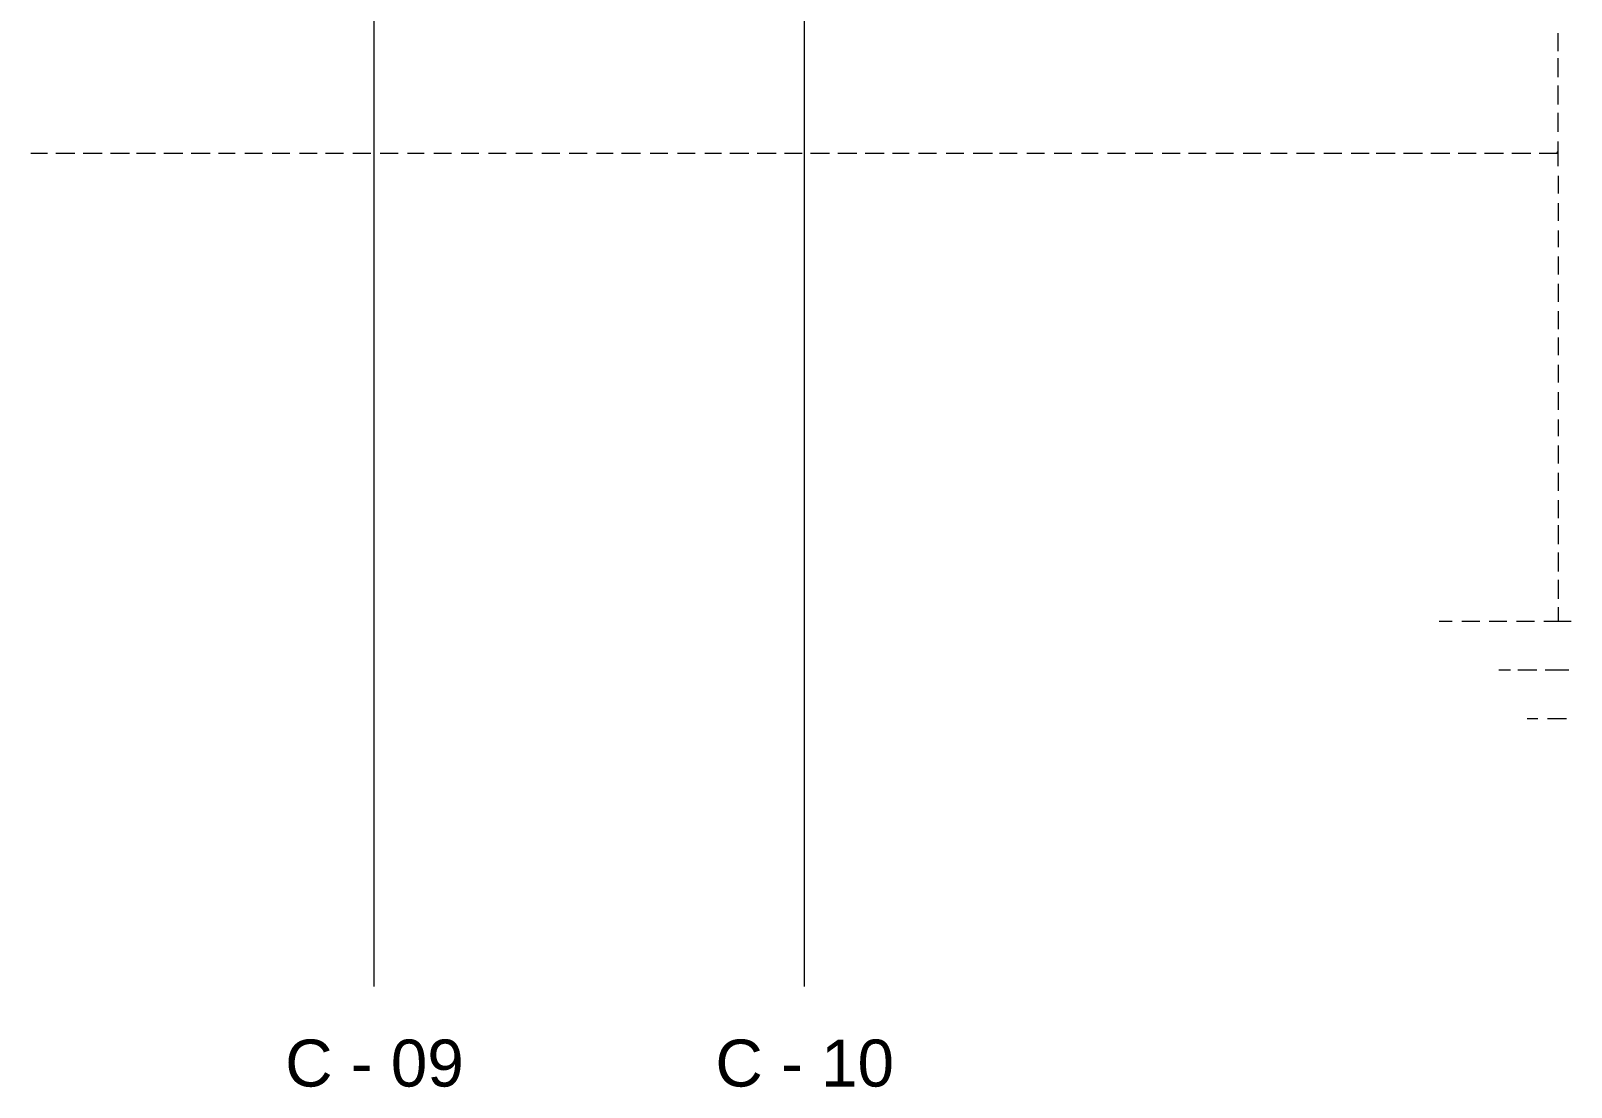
# Model space of a CAD drawing. Header units: millimetres. Extents: x 53 to 176, y -29 to 32.
# Drawn here: x 130.9 to 134.52, y 9.897 to 12.38 of the extents above; entities that cross this region are included whole.
import ezdxf

# ---------------------------------------------------------------- set-up
doc = ezdxf.new("R2010")
doc.units = ezdxf.units.MM
doc.layers.add('13 - Diagrama unifilar', color=7, linetype='Continuous', lineweight=30)
doc.styles.add('Arial0', font='arial.ttf', dxfattribs={"height": 3.14658})

msp = doc.modelspace()

# ---------------------------------------------------------------- linework, layer by layer
at = {"layer": '13 - Diagrama unifilar', "color": 7, "linetype": 'Continuous', "lineweight": 9, "true_color": 0x000007}
for points in [[(131.7074, 10.1343), (131.7074, 12.4837), (131.7074, 12.4837)], [(132.7187, 10.1343), (132.7187, 12.4837), (132.7187, 12.4837)]]:
    msp.add_lwpolyline(points, dxfattribs=at)
at = {"layer": '13 - Diagrama unifilar', "color": 6, "linetype": 'Continuous', "lineweight": 9, "true_color": 0x000006}
for points in [[(134.4897, 12.3328), (134.4897, 12.3747), (134.4897, 12.3747)], [(134.4897, 12.2714), (134.4897, 12.3161), (134.4897, 12.3161)], [(134.4897, 12.2071), (134.4897, 12.2518), (134.4897, 12.2518)], [(134.4897, 12.1429), (134.4897, 12.1876), (134.4897, 12.1876)], [(130.9001, 12.0926), (130.9392, 12.0926), (130.9392, 12.0926)], [(130.9587, 12.0926), (131.0034, 12.0926), (131.0034, 12.0926)], [(131.023, 12.0926), (131.0677, 12.0926), (131.0677, 12.0926)], [(131.0872, 12.0926), (131.1319, 12.0926), (131.1319, 12.0926)], [(131.1487, 12.0926), (131.1934, 12.0926), (131.1934, 12.0926)], [(131.213, 12.0926), (131.2576, 12.0926), (131.2576, 12.0926)], [(131.2772, 12.0926), (131.3219, 12.0926), (131.3219, 12.0926)], [(131.3415, 12.0926), (131.3806, 12.0926), (131.3806, 12.0926)], [(131.4029, 12.0926), (131.4448, 12.0926), (131.4448, 12.0926)], [(131.4672, 12.0926), (131.5091, 12.0926), (131.5091, 12.0926)], [(131.5314, 12.0926), (131.5733, 12.0926), (131.5733, 12.0926)], [(131.5929, 12.0926), (131.6348, 12.0926), (131.6348, 12.0926)], [(131.6571, 12.0926), (131.699, 12.0926), (131.699, 12.0926)], [(131.7214, 12.0926), (131.7633, 12.0926), (131.7633, 12.0926)], [(131.7856, 12.0926), (131.8247, 12.0926), (131.8247, 12.0926)], [(131.8471, 12.0926), (131.889, 12.0926), (131.889, 12.0926)], [(131.9113, 12.0926), (131.9532, 12.0926), (131.9532, 12.0926)], [(131.9756, 12.0926), (132.0175, 12.0926), (132.0175, 12.0926)], [(132.0398, 12.0926), (132.0789, 12.0926), (132.0789, 12.0926)], [(132.1013, 12.0926), (132.1432, 12.0926), (132.1432, 12.0926)], [(132.1655, 12.0926), (132.2074, 12.0926), (132.2074, 12.0926)], [(132.2298, 12.0926), (132.2689, 12.0926), (132.2689, 12.0926)], [(132.2885, 12.0926), (132.3332, 12.0926), (132.3332, 12.0926)], [(132.3555, 12.0926), (132.3974, 12.0926), (132.3974, 12.0926)], [(132.4198, 12.0926), (132.4617, 12.0926), (132.4617, 12.0926)], [(132.484, 12.0926), (132.5231, 12.0926), (132.5231, 12.0926)], [(132.5427, 12.0926), (132.5874, 12.0926), (132.5874, 12.0926)], [(132.6069, 12.0926), (132.6516, 12.0926), (132.6516, 12.0926)], [(132.6712, 12.0926), (132.7131, 12.0926), (132.7131, 12.0926)], [(132.7326, 12.0926), (132.7773, 12.0926), (132.7773, 12.0926)], [(132.7969, 12.0926), (132.8416, 12.0926), (132.8416, 12.0926)], [(132.8611, 12.0926), (132.9058, 12.0926), (132.9058, 12.0926)], [(132.9254, 12.0926), (132.9645, 12.0926), (132.9645, 12.0926)], [(132.9868, 12.0926), (133.0287, 12.0926), (133.0287, 12.0926)], [(133.0511, 12.0926), (133.093, 12.0926), (133.093, 12.0926)], [(133.1153, 12.0926), (133.16, 12.0926), (133.16, 12.0926)], [(133.1768, 12.0926), (133.2187, 12.0926), (133.2187, 12.0926)], [(133.241, 12.0926), (133.2829, 12.0926), (133.2829, 12.0926)], [(133.3053, 12.0926), (133.3472, 12.0926), (133.3472, 12.0926)], [(133.3695, 12.0926), (133.4087, 12.0926), (133.4087, 12.0926)], [(133.431, 12.0926), (133.4729, 12.0926), (133.4729, 12.0926)], [(133.4953, 12.0926), (133.5372, 12.0926), (133.5372, 12.0926)], [(133.5595, 12.0926), (133.6014, 12.0926), (133.6014, 12.0926)], [(133.621, 12.0926), (133.6629, 12.0926), (133.6629, 12.0926)], [(133.6852, 12.0926), (133.7271, 12.0926), (133.7271, 12.0926)], [(133.7495, 12.0926), (133.7914, 12.0926), (133.7914, 12.0926)], [(133.8137, 12.0926), (133.8528, 12.0926), (133.8528, 12.0926)], [(133.8752, 12.0926), (133.9171, 12.0926), (133.9171, 12.0926)], [(133.9394, 12.0926), (133.9813, 12.0926), (133.9813, 12.0926)], [(134.0037, 12.0926), (134.0456, 12.0926), (134.0456, 12.0926)], [(134.0623, 12.0926), (134.107, 12.0926), (134.107, 12.0926)], [(134.1266, 12.0926), (134.1713, 12.0926), (134.1713, 12.0926)], [(134.1908, 12.0926), (134.2355, 12.0926), (134.2355, 12.0926)], [(134.2551, 12.0926), (134.297, 12.0926), (134.297, 12.0926)], [(134.3165, 12.0926), (134.3612, 12.0926), (134.3612, 12.0926)], [(134.3808, 12.0926), (134.4255, 12.0926), (134.4255, 12.0926)], [(134.4451, 12.0926), (134.4897, 12.0926), (134.4897, 12.0926)], [(134.4897, 12.0618), (134.4897, 12.0926), (134.487, 12.0954)], [(134.4897, 12.0926), (134.4897, 12.1205), (134.4897, 12.1205)], [(134.4897, 12.0395), (134.4897, 11.9976), (134.4897, 11.9976)], [(134.4897, 11.9752), (134.4897, 11.9333), (134.4897, 11.9333)], [(134.4897, 11.911), (134.4897, 11.8719), (134.4897, 11.8719)], [(134.4897, 11.8495), (134.4897, 11.8076), (134.4897, 11.8076)], [(134.4897, 11.7853), (134.4897, 11.7434), (134.4897, 11.7434)], [(134.4897, 11.721), (134.4897, 11.6791), (134.4897, 11.6791)], [(134.4897, 11.6596), (134.4897, 11.6177), (134.4897, 11.6177)], [(134.4897, 11.5953), (134.4897, 11.5534), (134.4897, 11.5534)], [(134.4897, 11.5311), (134.4897, 11.4892), (134.4897, 11.4892)], [(134.4897, 11.4668), (134.4897, 11.4277), (134.4897, 11.4277)], [(134.4897, 11.4054), (134.4897, 11.3635), (134.4897, 11.3635)], [(134.4897, 11.3411), (134.4897, 11.2992), (134.4897, 11.2992)], [(134.4897, 11.2769), (134.4897, 11.235), (134.4897, 11.235)], [(134.4897, 11.2182), (134.4897, 11.1735), (134.4897, 11.1735)], [(134.4897, 11.154), (134.4897, 11.1093), (134.4897, 11.1093)], [(134.4897, 11.0897), (134.4897, 11.045), (134.4897, 11.045)], [(134.4897, 11.0254), (134.4897, 10.9919), (134.4897, 10.9919)], [(134.2411, 10.9919), (134.2104, 10.9919), (134.2104, 10.9919)], [(134.3054, 10.9919), (134.2635, 10.9919), (134.2635, 10.9919)], [(134.3696, 10.9919), (134.3277, 10.9919), (134.3277, 10.9919)], [(134.4339, 10.9919), (134.392, 10.9919), (134.392, 10.9919)], [(134.5205, 10.9919), (134.4897, 10.9919), (134.4562, 10.9919)], [(134.378, 10.8774), (134.3501, 10.8774), (134.3501, 10.8774)], [(134.4395, 10.8774), (134.3948, 10.8774), (134.3948, 10.8774)], [(134.5149, 10.8774), (134.4897, 10.8774), (134.459, 10.8774)], [(134.4423, 10.7629), (134.4171, 10.7629), (134.4171, 10.7629)], [(134.5093, 10.7629), (134.4897, 10.7629), (134.4646, 10.7629)]]:
    msp.add_lwpolyline(points, dxfattribs=at)

# ---------------------------------------------------------------- texts
at = {"layer": '13 - Diagrama unifilar', "color": 7, "true_color": 0x000007, "style": 'Arial0'}
for s, p in [('C - 09', (131.4979, 9.899)), ('C - 10', (132.5091, 9.899))]:
    msp.add_text(s, height=0.11038, dxfattribs=at).set_placement(p)

doc.saveas('drawing.dxf')
